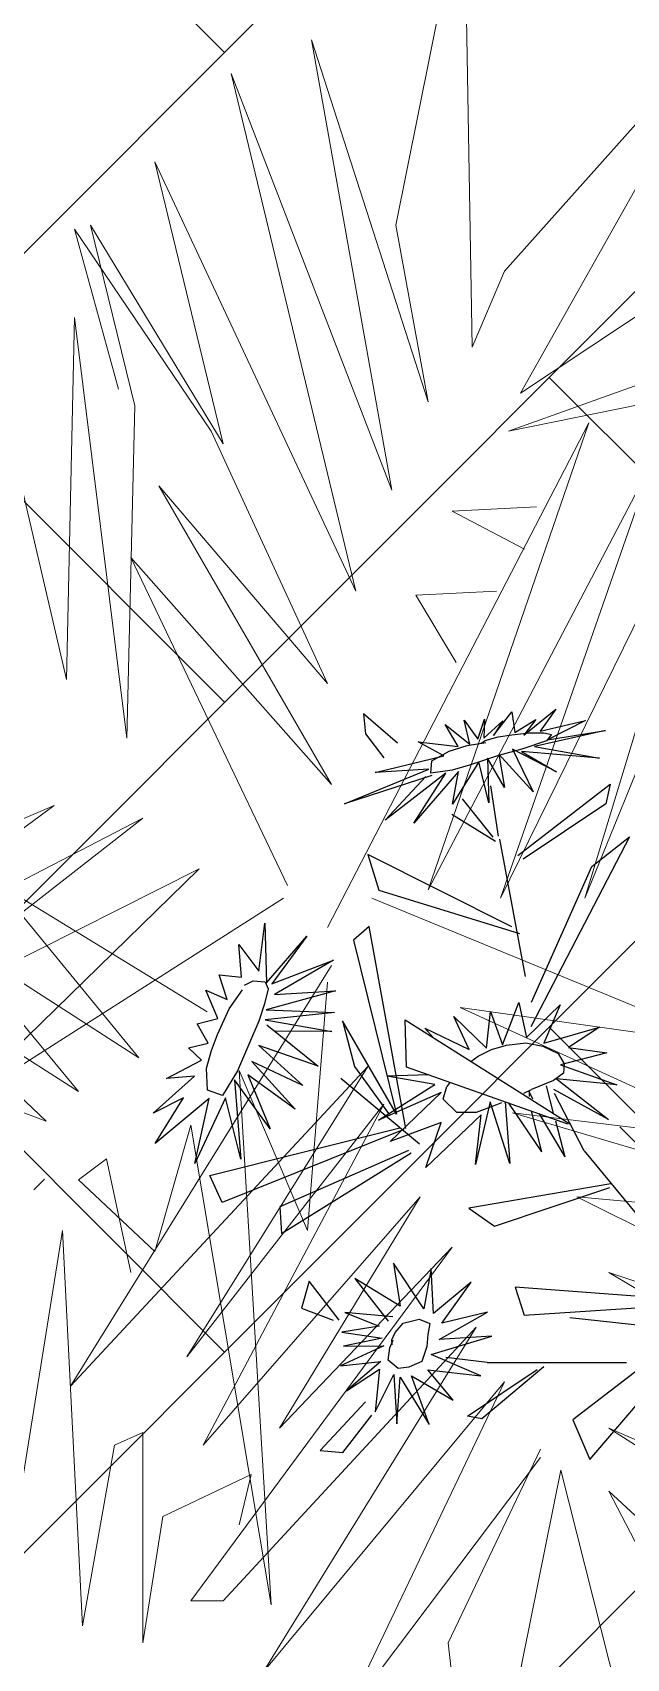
# Model space of a CAD drawing. Header units: millimetres. Extents: x -2729 to 15248, y -12439 to 5292.
# Drawn here: x 5898.4 to 5931.3, y -8467.8 to -8377.9 of the extents above; entities that cross this region are included whole.
import ezdxf

# ---------------------------------------------------------------- set-up
doc = ezdxf.new("R2010")
doc.units = ezdxf.units.MM

# ---------------------------------------------------------------- blocks, each defined once
blk = doc.blocks.new('geghhhhhhhhh')
at = {"color": 70, "linetype": 'Continuous', "lineweight": 0}
for p, q in [((349.767, 53.008), (348.07, 44.553)), ((349.966, 41.526), (349.767, 53.008)), ((356.453, 49.772), (350.765, 43.405)), ((351.164, 40.378), (356.453, 49.772)), ((348.869, 40.169), (345.974, 49.146)), ((345.974, 49.146), (347.97, 37.977)), ((347.97, 37.977), (343.978, 48.311)), ((343.978, 48.311), (347.072, 35.472)), ((347.072, 35.472), (342.082, 46.119)), ((342.082, 46.119), (343.779, 39.125)), ((358.849, 45.492), (351.164, 40.378)), ((343.479, 39.438), (340.086, 44.449)), ((340.086, 44.449), (341.184, 40.482)), ((343.779, 39.125), (340.485, 44.553)), ((340.485, 44.553), (341.583, 40.065)), ((348.07, 44.553), (348.869, 40.169)), ((350.765, 43.405), (349.966, 41.526)), ((340.086, 42.257), (339.887, 33.28)), ((341.384, 31.818), (340.086, 42.257)), ((339.887, 33.28), (337.99, 41.421)), ((360.146, 41.317), (350.865, 39.438)), ((350.865, 39.438), (354.956, 40.9)), ((352.761, 27.852), (357.95, 40.586)), ((341.583, 40.065), (341.384, 31.818)), ((346.374, 27.121), (352.861, 39.647)), ((352.861, 39.647), (348.869, 28.06)), ((346.374, 33.175), (343.479, 39.438)), ((350.665, 27.852), (356.154, 39.021)), ((356.154, 39.021), (352.761, 27.852)), ((348.869, 28.06), (354.457, 38.708)), ((354.457, 38.708), (350.665, 27.852)), ((346.473, 30.67), (342.182, 38.081)), ((342.182, 38.081), (346.374, 33.175)), ((351.563, 37.559), (349.467, 37.455)), ((349.467, 37.455), (351.264, 36.515)), ((345.376, 28.165), (341.483, 36.307)), ((341.483, 36.307), (346.473, 30.67)), ((348.569, 35.367), (350.565, 35.472)), ((349.567, 33.697), (348.569, 35.367)), ((331.903, 26.912), (339.587, 30.148)), ((339.587, 30.148), (332.901, 25.242)), ((332.901, 25.242), (341.783, 29.835)), ((341.783, 29.835), (334.697, 24.303)), ((334.697, 24.303), (343.18, 28.582)), ((343.18, 28.582), (337.092, 22.632)), ((343.38, 25.033), (338.09, 28.269)), ((338.09, 28.269), (341.683, 23.885)), ((337.092, 22.632), (345.276, 27.852)), ((356.354, 24.198), (347.471, 27.852)), ((341.683, 23.885), (336.992, 26.912)), ((336.992, 26.912), (340.186, 23.05)), ((340.186, 23.05), (335.296, 26.181)), ((335.296, 26.181), (339.388, 22.319)), ((339.986, 15.743), (346.473, 26.181)), ((345.875, 19.605), (346.374, 25.764)), ((356.952, 21.797), (349.667, 25.138)), ((349.667, 25.138), (356.354, 24.198)), ((339.388, 22.319), (332.901, 24.72)), ((347.372, 23.676), (339.986, 15.743)), ((342.881, 16.474), (347.372, 23.676)), ((344.976, 10.315), (344.178, 23.572)), ((344.178, 23.572), (345.875, 19.605)), ((347.771, 22.737), (342.881, 16.474)), ((343.28, 14.282), (347.771, 22.737)), ((342.082, 19.083), (342.98, 22.215)), ((342.98, 22.215), (344.976, 10.315)), ((360.445, 19.71), (350.964, 22.528)), ((350.964, 22.528), (356.952, 21.797)), ((340.885, 21.38), (340.186, 20.858)), ((341.483, 18.561), (340.885, 21.38)), ((340.186, 20.858), (342.082, 19.083)), ((348.669, 20.44), (343.28, 14.282)), ((345.176, 14.699), (348.669, 20.44)), ((362.441, 15.534), (352.561, 20.44)), ((352.561, 20.44), (360.445, 19.71)), ((338.19, 9.689), (339.787, 19.605)), ((339.787, 19.605), (340.286, 9.793)), ((342.98, 10.419), (349.467, 19.188)), ((349.467, 19.188), (345.176, 14.699)), ((362.541, 13.133), (353.36, 18.561)), ((353.36, 18.561), (362.441, 15.534)), ((350.066, 17.204), (343.779, 10.419)), ((344.777, 8.645), (350.066, 17.204)), ((350.765, 15.847), (344.777, 8.645)), ((346.773, 7.497), (350.765, 15.847)), ((341.084, 14.282), (341.783, 14.595)), ((341.783, 14.595), (341.783, 9.376)), ((357.451, 12.09), (353.36, 14.699)), ((353.36, 14.699), (362.441, 10.733)), ((340.286, 9.793), (341.084, 14.282)), ((351.663, 14.177), (349.368, 9.376)), ((351.663, 13.968), (346.773, 7.497)), ((342.282, 12.507), (344.477, 13.551)), ((344.477, 13.551), (344.178, 12.298)), ((350.066, 3.217), (352.162, 13.655)), ((352.162, 13.655), (354.857, 3.008)), ((354.657, 10.628), (353.36, 13.133)), ((353.36, 13.133), (361.743, 5.409)), ((341.783, 9.376), (342.282, 12.507)), ((343.779, 10.419), (342.98, 10.419)), ((349.368, 9.376), (350.066, 3.217))]:
    blk.add_line(p, q, dxfattribs=at)
blk = doc.blocks.new('styrtys')
at = {"color": 86, "linetype": 'Continuous'}
for p, q in [((-55.142, -11.478), (-55.167, -12.586)), ((-53.478, -13.323), (-55.142, -11.478)), ((-55.167, -12.586), (-54.315, -14.029)), ((-48.853, -19.113), (-50.282, -16.815)), ((-48.555, -19.104), (-48.638, -16.291)), ((-47.623, -20.286), (-42.067, -16.996)), ((-42.067, -16.996), (-42.432, -18.064)), ((-50.965, -17.578), (-48.745, -19.357)), ((-42.432, -18.064), (-47.349, -20.53)), ((-55.853, -19.225), (-55.492, -21.247)), ((-48.437, -24.175), (-55.853, -19.225)), ((-48.514, -19.277), (-48.034, -26.976)), ((-41.354, -20.024), (-48.059, -29.792)), ((-43.634, -21.403), (-41.354, -20.024)), ((-55.492, -21.247), (-48.056, -24.593)), ((-47.859, -28.441), (-43.634, -21.403)), ((-56.258, -23.174), (-57.214, -23.831)), ((-55.622, -34.516), (-56.258, -23.174)), ((-57.214, -23.831), (-56.03, -33.674)), ((-58.373, -28.177), (-58.017, -30.765)), ((-56.03, -33.674), (-58.373, -28.177)), ((-55.158, -31.157), (-54.926, -28.547)), ((-54.926, -28.547), (-46.572, -35.369)), ((-58.848, -31.305), (-54.976, -35.456)), ((-58.017, -30.765), (-56.458, -33.566)), ((-46.698, -35.363), (-55.158, -31.157)), ((-66.696, -35.766), (-55.947, -34.432)), ((-55.725, -34.561), (-66.201, -37.324)), ((-66.201, -37.324), (-66.696, -35.766)), ((-63.159, -39.43), (-55.492, -35.882)), ((-55.616, -35.737), (-63.071, -37.967)), ((-39.715, -41.192), (-43.853, -35.864)), ((-45.984, -36.949), (-39.979, -46.329)), ((-63.071, -37.967), (-63.159, -39.43)), ((-44.74, -38.934), (-52.697, -39.303)), ((-52.697, -39.303), (-51.402, -40.465)), ((-51.402, -40.465), (-44.806, -39.138)), ((-61.956, -42.235), (-62.561, -43.661)), ((-60.584, -44.585), (-61.956, -42.235)), ((-62.561, -43.661), (-60.903, -44.541)), ((-50.694, -43.96), (-50.381, -45.563)), ((-40.169, -46.057), (-50.694, -43.96)), ((16.894, -44.253), (16.239, -44.763)), ((-50.381, -45.563), (-40.491, -46.125)), ((-39.889, -46.603), (-48.408, -51.632)), ((-38.393, -48.246), (-47.893, -46.008)), ((-47.746, -53.921), (-40.475, -47.281)), ((-49.65, -48.53), (-53.406, -50.967)), ((-52.742, -47.904), (-45.087, -48.854)), ((-59.672, -49.232), (-62.505, -51.61)), ((-54.169, -50.722), (-50.034, -48.622)), ((-61.264, -51.857), (-59.431, -50.005)), ((-53.406, -50.967), (-54.169, -50.722)), ((-62.505, -51.61), (-61.264, -51.857)), ((-48.408, -51.632), (-47.746, -53.921))]:
    blk.add_line(p, q, dxfattribs=at)
at = {"color": 50, "linetype": 'Continuous'}
for p, q in [((-49.648, -12.499), (-49.038, -13.641)), ((-49.51, -13.863), (-49.648, -12.499)), ((-48.152, -13.543), (-46.97, -12.366)), ((-46.97, -12.366), (-46.958, -13.516)), ((-46.48, -13.722), (-44.547, -12.521)), ((-44.547, -12.521), (-45.552, -13.627)), ((-52.324, -13.387), (-50.161, -13.901)), ((-51.018, -14.32), (-52.324, -13.387)), ((-50.728, -12.619), (-49.51, -13.863)), ((-50.161, -13.901), (-50.728, -12.619)), ((-49.038, -13.641), (-48.534, -12.588)), ((-48.534, -12.588), (-48.696, -13.624)), ((-48.696, -13.624), (-47.536, -12.808)), ((-47.536, -12.808), (-48.152, -13.543)), ((-46.958, -13.516), (-45.705, -12.96)), ((-45.705, -12.96), (-46.48, -13.722)), ((-45.552, -13.627), (-42.988, -13.35)), ((-42.988, -13.35), (-45.217, -14.152)), ((-54.898, -14.777), (-51.018, -14.32)), ((-41.964, -14.025), (-45.969, -14.421)), ((-45.217, -14.152), (-41.964, -14.025)), ((-56.795, -16.288), (-51.922, -14.95)), ((-51.922, -14.95), (-54.898, -14.777)), ((-50.307, -15.281), (-53.109, -17.811)), ((-49.123, -14.899), (-50.868, -17.027)), ((-50.868, -17.027), (-50.307, -15.281)), ((-48.851, -17.208), (-49.123, -14.899)), ((-48.63, -14.755), (-48.851, -17.208)), ((-47.891, -16.467), (-48.63, -14.755)), ((-47.972, -14.614), (-47.891, -16.467)), ((-46.347, -16.911), (-47.972, -14.614)), ((-44.939, -15.961), (-47.192, -14.422)), ((-47.192, -14.422), (-46.347, -16.911)), ((-46.708, -14.616), (-44.939, -15.961)), ((-42.486, -15.509), (-46.708, -14.616)), ((-45.969, -14.421), (-42.486, -15.509)), ((-51.795, -15.317), (-56.795, -16.288)), ((-51.012, -15.287), (-54.67, -17.461)), ((-54.67, -17.461), (-52.145, -15.334)), ((-53.109, -17.811), (-51.012, -15.287)), ((-62.617, -24.882), (-61.967, -22.296)), ((-61.967, -22.296), (-62.28, -25.57)), ((-63.624, -25.092), (-63.542, -23.283)), ((-63.542, -23.283), (-62.617, -24.882)), ((-62.28, -25.57), (-59.758, -23.281)), ((-59.758, -23.281), (-62.007, -25.677)), ((-64.82, -24.813), (-63.624, -25.092)), ((-64.56, -26.217), (-64.82, -24.813)), ((-62.007, -25.677), (-58.453, -24.795)), ((-58.453, -24.795), (-61.915, -26.273)), ((-65.669, -25.577), (-64.56, -26.217)), ((-65.191, -27.2), (-65.669, -25.577)), ((-64.512, -26.75), (-63.645, -25.799)), ((-63.506, -25.551), (-63.01, -25.376)), ((-63.01, -25.376), (-62.355, -25.511)), ((-62.228, -25.928), (-62.539, -26.714)), ((-62.355, -25.511), (-62.228, -25.928)), ((-65.322, -28.088), (-64.512, -26.75)), ((-62.539, -26.714), (-62.968, -27.633)), ((-58.547, -26.483), (-62.475, -27.05)), ((-61.915, -26.273), (-58.547, -26.483)), ((-66.372, -27.357), (-65.191, -27.2)), ((-65.895, -28.49), (-66.372, -27.357)), ((-62.968, -27.633), (-63.695, -28.876)), ((-62.604, -27.602), (-59.024, -28.684)), ((-58.751, -27.669), (-62.604, -27.602)), ((-62.475, -27.05), (-58.751, -27.669)), ((-67.014, -28.617), (-65.895, -28.49)), ((-66.37, -29.376), (-67.014, -28.617)), ((-65.756, -28.926), (-65.322, -28.088)), ((-62.548, -27.888), (-60, -30.499)), ((-59.024, -28.684), (-62.112, -28.284)), ((-52.219, -28.693), (-50.635, -30.65)), ((-51.603, -30.608), (-52.219, -28.693)), ((-50.635, -30.65), (-50.18, -28.667)), ((-50.18, -28.667), (-49.751, -30.583)), ((-49.751, -30.583), (-48.554, -28.374)), ((-48.554, -28.374), (-48.372, -30.342)), ((-68.424, -30.148), (-66.37, -29.376)), ((-66.149, -29.859), (-65.756, -28.926)), ((-63.695, -28.876), (-64.472, -30.219)), ((-63.123, -28.963), (-60.99, -31.45)), ((-60, -30.499), (-63.123, -28.963)), ((-53.499, -29.712), (-53.893, -29.137)), ((-53.893, -29.137), (-51.603, -30.608)), ((-48.372, -30.342), (-46.312, -28.773)), ((-46.312, -28.773), (-47.455, -30.769)), ((-69.392, -31.962), (-66.862, -30.213)), ((-66.862, -30.213), (-68.424, -30.148)), ((-66.258, -31.07), (-66.149, -29.859)), ((-64.472, -30.219), (-65.463, -31.456)), ((-63.925, -30.495), (-63.065, -33.613)), ((-61.568, -32.699), (-63.925, -30.495)), ((-63.622, -29.802), (-61.568, -32.699)), ((-60.99, -31.45), (-63.622, -29.802)), ((-47.455, -30.769), (-44.288, -30.269)), ((-44.288, -30.269), (-46.131, -31.169)), ((-69.488, -33.64), (-67.611, -31.327)), ((-67.611, -31.327), (-69.392, -31.962)), ((-65.463, -31.456), (-66.258, -31.07)), ((-64.697, -30.686), (-64.889, -35.071)), ((-63.065, -33.613), (-64.697, -30.686)), ((-51.585, -31.275), (-51.162, -31.034)), ((-51.162, -31.034), (-50.379, -30.76)), ((-50.379, -30.76), (-49.531, -30.628)), ((-49.531, -30.628), (-48.455, -30.631)), ((-48.455, -30.631), (-47.535, -30.925)), ((-47.535, -30.925), (-46.744, -31.435)), ((-46.744, -31.435), (-46.487, -32.034)), ((-46.131, -31.169), (-44.061, -31.719)), ((-66.222, -31.533), (-69.488, -33.64)), ((-67.446, -35), (-66.222, -31.533)), ((-65.313, -31.615), (-67.446, -35)), ((-64.889, -35.071), (-65.313, -31.615)), ((-57.065, -33.869), (-53.726, -32.29)), ((-54.004, -31.731), (-56.293, -31.517)), ((-53.726, -32.29), (-56.293, -31.517)), ((-52.893, -32.283), (-53.085, -32.488)), ((-44.061, -31.719), (-46.685, -32.078)), ((-46.685, -32.078), (-43.739, -33.541)), ((-46.487, -32.034), (-46.581, -32.55)), ((-53.44, -32.772), (-57.065, -33.869)), ((-56.567, -35.122), (-53.44, -32.772)), ((-53.369, -33.148), (-53.085, -32.488)), ((-52.711, -33.985), (-53.369, -33.148)), ((-48.893, -33.384), (-48.446, -33.229)), ((-47.191, -32.876), (-48.446, -33.229)), ((-47.398, -34.743), (-47.61, -33.12)), ((-46.581, -32.55), (-47.191, -32.876)), ((-47.005, -32.814), (-44.422, -35.389)), ((-43.739, -33.541), (-47.005, -32.814)), ((-51.648, -34.103), (-52.711, -33.985)), ((-50.809, -33.626), (-52.039, -36.962)), ((-50.472, -33.824), (-51.648, -34.103)), ((-50.137, -37.143), (-50.809, -33.626)), ((-50.188, -33.756), (-50.472, -33.824)), ((-49.989, -33.727), (-50.137, -37.143)), ((-49.81, -33.815), (-48.33, -36.707)), ((-48.593, -33.327), (-48.622, -33.592)), ((-48.436, -33.77), (-48.593, -33.327)), ((-44.422, -35.389), (-47.222, -33.381)), ((-45.984, -36.949), (-47.21, -33.61)), ((-53.638, -34.426), (-56.567, -35.122)), ((-51.38, -34.282), (-54.775, -36.799)), ((-54.775, -36.799), (-53.638, -34.426)), ((-52.039, -36.962), (-51.38, -34.282)), ((-48.614, -34.41), (-48.33, -36.707)), ((-48.19, -34.621), (-47.084, -37.14)), ((-47.351, -35.098), (-47.084, -37.14)), ((-57.205, -41.825), (-57.124, -44.225)), ((-55.853, -44.522), (-57.205, -41.825)), ((-59.431, -42.391), (-57.887, -44.974)), ((-57.124, -44.225), (-59.431, -42.391)), ((-55.181, -42.368), (-55.853, -44.522)), ((-55.353, -44.852), (-55.181, -42.368)), ((-53.068, -43.379), (-55.353, -44.852)), ((-54.954, -45.447), (-53.068, -43.379)), ((-60.204, -44.204), (-58.42, -45.173)), ((-57.612, -44.762), (-60.204, -44.204)), ((-58.42, -45.173), (-60.504, -45.261)), ((-60.504, -45.261), (-58.327, -45.861)), ((-55.218, -46.319), (-52.371, -45.152)), ((-52.371, -45.152), (-54.954, -45.447)), ((-58.3, -46.284), (-60.819, -47.093)), ((-58.327, -45.861), (-60.508, -46.034)), ((-60.508, -46.034), (-58.3, -46.284)), ((-55.756, -47.085), (-52.291, -46.49)), ((-52.291, -46.49), (-55.218, -46.319)), ((-60.819, -47.093), (-58.569, -47.129)), ((-58.569, -47.129), (-60.65, -48.499)), ((-60.65, -48.499), (-58.688, -47.549)), ((-58.688, -47.549), (-59.214, -49.844)), ((-53.181, -48.598), (-55.756, -47.085)), ((-52.742, -47.904), (-54.978, -47.355)), ((-59.214, -49.844), (-57.935, -47.933)), ((-57.935, -47.933), (-58.112, -50.653)), ((-58.112, -50.653), (-57.614, -48.128)), ((-57.614, -48.128), (-56.334, -50.92)), ((-56.982, -48.118), (-54.856, -49.734)), ((-56.334, -50.92), (-56.982, -48.118)), ((-56.041, -47.905), (-53.181, -48.598)), ((-54.856, -49.734), (-56.041, -47.905))]:
    blk.add_line(p, q, dxfattribs=at)
for points in [[(-48.874, -13.889), (-48.641, -13.758), (-47.889, -13.642), (-47.134, -13.638), (-46.166, -13.638), (-45.353, -13.737), (-44.951, -13.883), (-45.275, -14.203), (-46.672, -14.488), (-48.012, -14.672), (-49.599, -14.999), (-50.645, -15.175), (-51.832, -15.19), (-51.707, -14.517), (-50.692, -14.112), (-49.649, -13.917), (-48.613, -13.875)], [(-57.822, -46.287), (-57.813, -46.009), (-57.586, -45.64), (-57.085, -45.184), (-56.171, -45.072), (-55.62, -45.38), (-55.8, -45.961), (-55.934, -46.618), (-56.314, -47.399), (-57.065, -47.622), (-57.662, -47.639), (-58.15, -47.114), (-57.975, -46.437), (-57.753, -46.041)]]:
    blk.add_lwpolyline(points, dxfattribs=at)

msp = doc.modelspace()

# ---------------------------------------------------------------- hatches: boundary and pattern name
at = {"true_color": 0x57574c}
h = msp.add_hatch(dxfattribs=at)
h.set_pattern_fill('AR-HBONE', color=251, scale=0.25)
h.set_pattern_definition([(45, (-0.0007, -12635.68), (4e-15, 35.921024), [76.2, -25.4]), (135, (17.96, -12617.72), (4e-15, 35.921024), [76.2, -25.4])])
h.paths.add_polyline_path([(5991.418, -8471.869), (5991.418, -8044.928), (5353.986, -8044.928), (5310.535, -8044.928), (5310.535, -8806.052), (5830.213, -8806.052), (5830.213, -8471.869)])

# ---------------------------------------------------------------- block references
at = {"color": 7, "linetype": 'Continuous', "lineweight": 0, "xscale": 2.227967417066542, "yscale": 2.227967417066542, "zscale": 2.227967417066542}
msp.add_blockref('geghhhhhhhhh', (5143.023, -8487.819, 0.112), dxfattribs=at)
at = {"rotation": 7.02783481133468}
for p in [(5970.037, -8397.442, 0.246), (5876.893, -8399.451, 0.246)]:
    msp.add_blockref('styrtys', p, dxfattribs=at)

doc.saveas('drawing.dxf')
